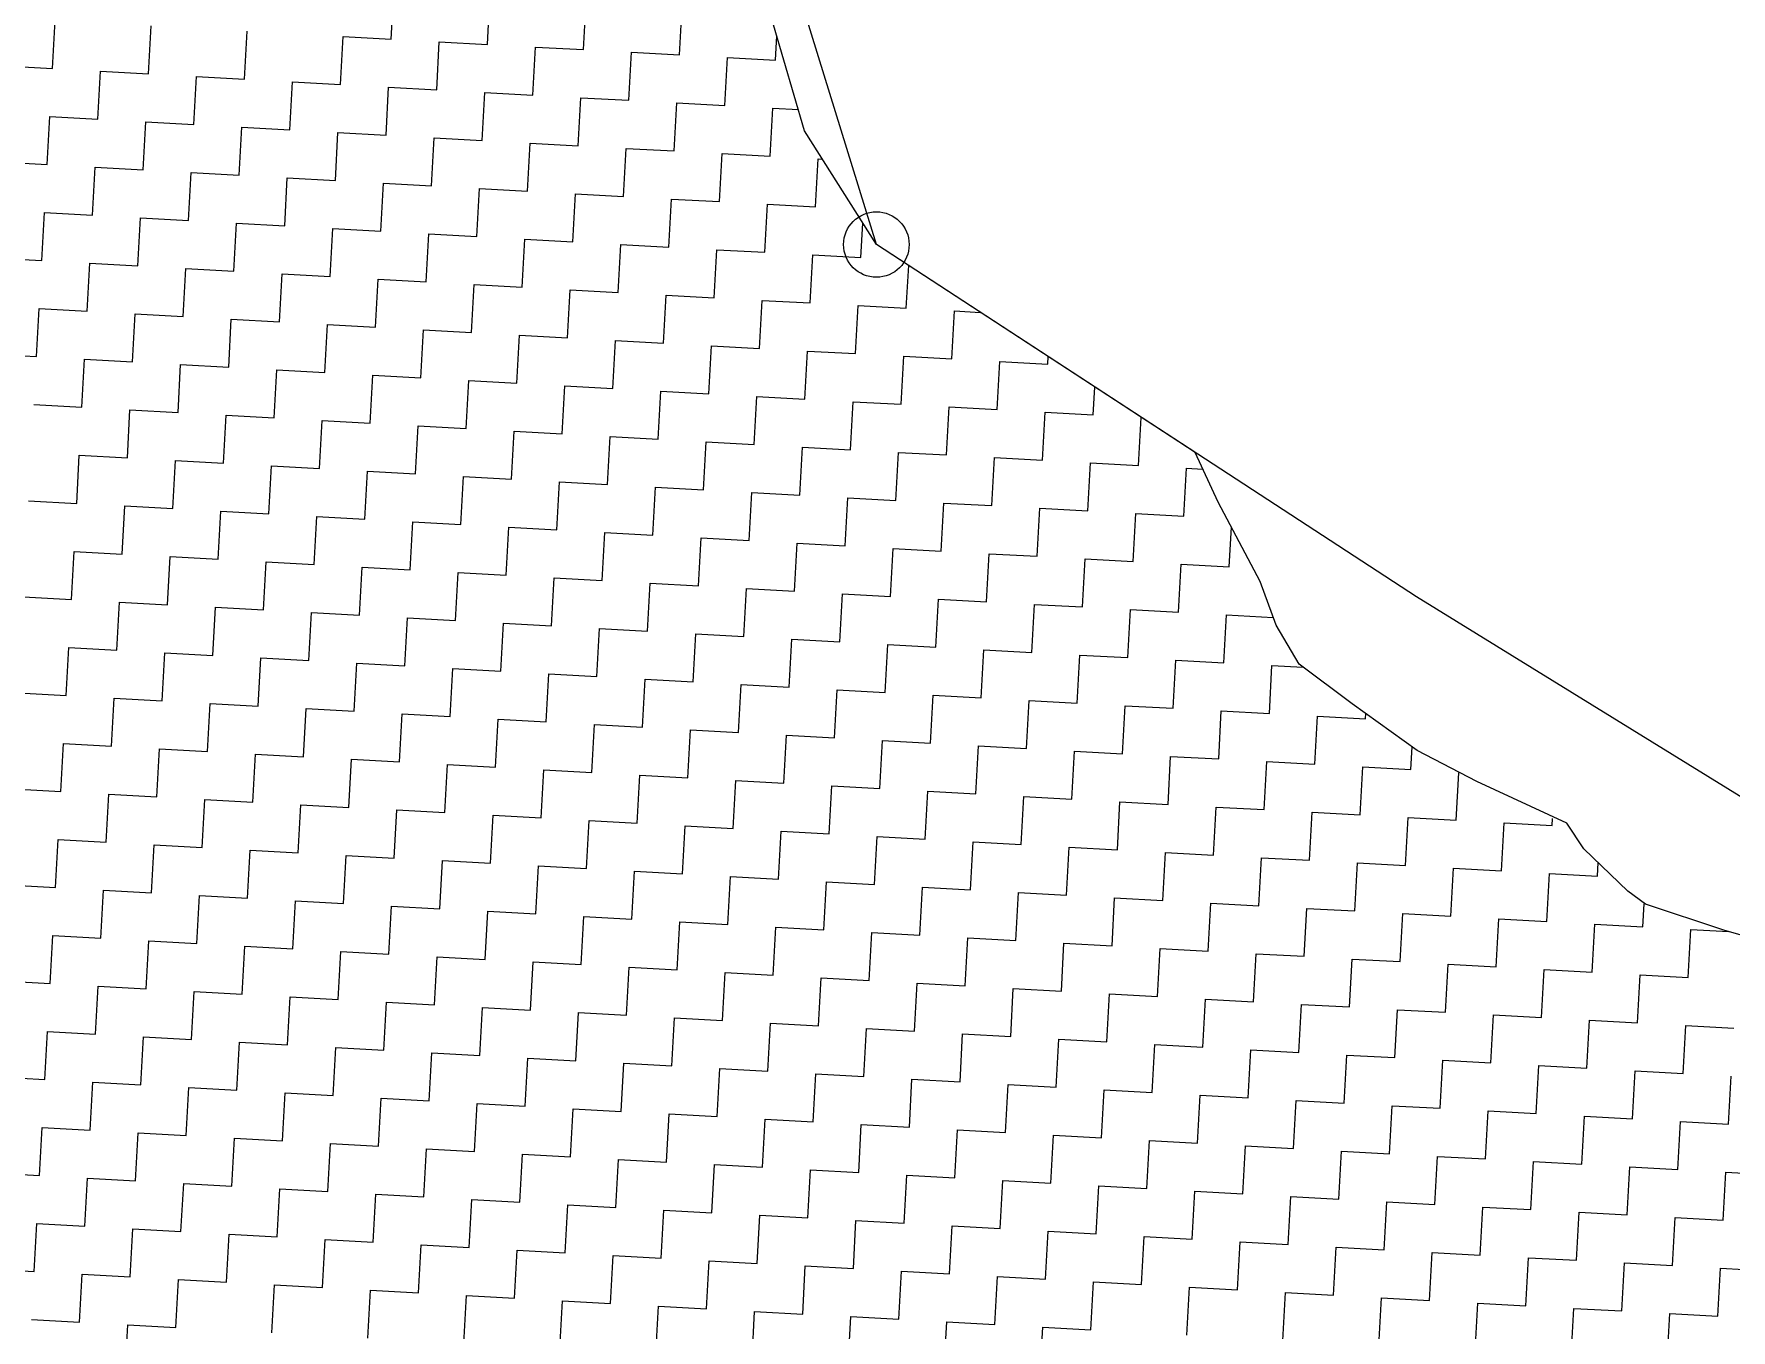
# Model space of a CAD drawing. Header units: metres. Extents: x 277693 to 281059, y 2038920 to 2043234.
# Drawn here: x 280193.9 to 280639, y 2040966.1 to 2041306.1 of the extents above; entities that cross this region are included whole.
import ezdxf

# ---------------------------------------------------------------- set-up
doc = ezdxf.new("R2010")
doc.units = ezdxf.units.M
doc.header["$MEASUREMENT"] = 0
doc.layers.add('POLY_HATCH', color=12, linetype='Continuous')
doc.layers.add('V_BOUND_LINE', color=7, linetype='Continuous')

msp = doc.modelspace()

# ---------------------------------------------------------------- linework, layer by layer
msp.add_circle((280414.87, 2041250.86), 8.59)
at = {"layer": 'POLY_HATCH', "linetype": 'Continuous'}
for p, q in [((280287.65, 2041304.76), (280288.34, 2041317.35)), ((280312.84, 2041303.37), (280313.53, 2041315.96)), ((280338.03, 2041301.98), (280338.72, 2041314.57)), ((280363.22, 2041300.59), (280363.91, 2041313.19)), ((280198.78, 2041297.03), (280199.48, 2041309.62)), ((280223.98, 2041295.64), (280224.67, 2041308.23)), ((280249.17, 2041294.25), (280249.86, 2041306.84)), ((280274.36, 2041292.86), (280275.05, 2041305.45)), ((280275.05, 2041305.45), (280287.65, 2041304.76)), ((280299.55, 2041291.47), (280300.24, 2041304.06)), ((280300.24, 2041304.06), (280312.84, 2041303.37)), ((280388.41, 2041299.2), (280388.76, 2041305.57)), ((280324.74, 2041290.08), (280325.43, 2041302.67)), ((280325.43, 2041302.67), (280338.03, 2041301.98)), ((280349.93, 2041288.69), (280350.62, 2041301.28)), ((280350.62, 2041301.28), (280363.22, 2041300.59)), ((280375.12, 2041287.3), (280375.81, 2041299.9)), ((280375.81, 2041299.9), (280388.41, 2041299.2)), ((280186.19, 2041297.72), (280198.78, 2041297.03)), ((280210.69, 2041283.74), (280211.38, 2041296.33)), ((280211.38, 2041296.33), (280223.98, 2041295.64)), ((280235.88, 2041282.35), (280236.57, 2041294.94)), ((280236.57, 2041294.94), (280249.17, 2041294.25)), ((280261.07, 2041280.96), (280261.76, 2041293.55)), ((280261.76, 2041293.55), (280274.36, 2041292.86)), ((280286.26, 2041279.57), (280286.95, 2041292.16)), ((280286.95, 2041292.16), (280299.55, 2041291.47)), ((280311.45, 2041278.18), (280312.14, 2041290.77)), ((280312.14, 2041290.77), (280324.74, 2041290.08)), ((280336.64, 2041276.79), (280337.33, 2041289.38)), ((280337.33, 2041289.38), (280349.93, 2041288.69)), ((280361.83, 2041275.4), (280362.52, 2041287.99)), ((280362.52, 2041287.99), (280375.12, 2041287.3)), ((280387.02, 2041274.01), (280387.72, 2041286.61)), ((280387.72, 2041286.61), (280394.41, 2041286.24)), ((280197.39, 2041271.83), (280198.09, 2041284.43)), ((280198.09, 2041284.43), (280210.69, 2041283.74)), ((280222.59, 2041270.45), (280223.28, 2041283.04)), ((280223.28, 2041283.04), (280235.88, 2041282.35)), ((280247.78, 2041269.06), (280248.47, 2041281.65)), ((280248.47, 2041281.65), (280261.07, 2041280.96)), ((280272.97, 2041267.67), (280273.66, 2041280.26)), ((280273.66, 2041280.26), (280286.26, 2041279.57)), ((280298.16, 2041266.28), (280298.85, 2041278.87)), ((280298.85, 2041278.87), (280311.45, 2041278.18)), ((280323.35, 2041264.89), (280324.04, 2041277.48)), ((280324.04, 2041277.48), (280336.64, 2041276.79)), ((280184.8, 2041272.53), (280197.39, 2041271.83)), ((280348.54, 2041263.5), (280349.23, 2041276.09)), ((280349.23, 2041276.09), (280361.83, 2041275.4)), ((280373.73, 2041262.11), (280374.43, 2041274.7)), ((280374.43, 2041274.7), (280387.02, 2041274.01)), ((280398.92, 2041260.72), (280399.62, 2041273.32)), ((280399.62, 2041273.32), (280400.73, 2041273.25)), ((280209.3, 2041258.54), (280209.99, 2041271.14)), ((280209.99, 2041271.14), (280222.59, 2041270.45)), ((280234.49, 2041257.16), (280235.18, 2041269.75)), ((280235.18, 2041269.75), (280247.78, 2041269.06)), ((280259.68, 2041255.77), (280260.37, 2041268.36)), ((280260.37, 2041268.36), (280272.97, 2041267.67)), ((280284.87, 2041254.38), (280285.56, 2041266.97)), ((280285.56, 2041266.97), (280298.16, 2041266.28)), ((280310.06, 2041252.99), (280310.75, 2041265.58)), ((280310.75, 2041265.58), (280323.35, 2041264.89)), ((280335.25, 2041251.6), (280335.94, 2041264.19)), ((280335.94, 2041264.19), (280348.54, 2041263.5)), ((280196.01, 2041246.64), (280196.7, 2041259.24)), ((280196.7, 2041259.24), (280209.3, 2041258.54)), ((280360.44, 2041250.21), (280361.14, 2041262.8)), ((280361.14, 2041262.8), (280373.73, 2041262.11)), ((280385.63, 2041248.82), (280386.33, 2041261.41)), ((280386.33, 2041261.41), (280398.92, 2041260.72)), ((280221.2, 2041245.25), (280221.89, 2041257.85)), ((280221.89, 2041257.85), (280234.49, 2041257.16)), ((280246.39, 2041243.87), (280247.08, 2041256.46)), ((280247.08, 2041256.46), (280259.68, 2041255.77)), ((280271.58, 2041242.48), (280272.27, 2041255.07)), ((280272.27, 2041255.07), (280284.87, 2041254.38)), ((280410.82, 2041247.43), (280411.32, 2041256.48)), ((280296.77, 2041241.09), (280297.46, 2041253.68)), ((280297.46, 2041253.68), (280310.06, 2041252.99)), ((280321.96, 2041239.7), (280322.65, 2041252.29)), ((280322.65, 2041252.29), (280335.25, 2041251.6)), ((280347.15, 2041238.31), (280347.84, 2041250.9)), ((280347.84, 2041250.9), (280360.44, 2041250.21)), ((280183.41, 2041247.34), (280196.01, 2041246.64)), ((280207.91, 2041233.35), (280208.6, 2041245.95)), ((280208.6, 2041245.95), (280221.2, 2041245.25)), ((280372.34, 2041236.92), (280373.04, 2041249.51)), ((280373.04, 2041249.51), (280385.63, 2041248.82)), ((280397.53, 2041235.53), (280398.23, 2041248.12)), ((280398.23, 2041248.12), (280410.82, 2041247.43)), ((280233.1, 2041231.96), (280233.79, 2041244.56)), ((280233.79, 2041244.56), (280246.39, 2041243.87)), ((280258.29, 2041230.58), (280258.98, 2041243.17)), ((280258.98, 2041243.17), (280271.58, 2041242.48)), ((280283.48, 2041229.19), (280284.17, 2041241.78)), ((280284.17, 2041241.78), (280296.77, 2041241.09)), ((280422.72, 2041234.14), (280423.34, 2041245.33)), ((280308.67, 2041227.8), (280309.36, 2041240.39)), ((280309.36, 2041240.39), (280321.96, 2041239.7)), ((280333.86, 2041226.41), (280334.55, 2041239)), ((280334.55, 2041239), (280347.15, 2041238.31)), ((280359.05, 2041225.02), (280359.75, 2041237.61)), ((280359.75, 2041237.61), (280372.34, 2041236.92)), ((280194.62, 2041221.45), (280195.31, 2041234.05)), ((280195.31, 2041234.05), (280207.91, 2041233.35)), ((280219.81, 2041220.06), (280220.5, 2041232.66)), ((280220.5, 2041232.66), (280233.1, 2041231.96)), ((280384.24, 2041223.63), (280384.94, 2041236.22)), ((280384.94, 2041236.22), (280397.53, 2041235.53)), ((280409.43, 2041222.24), (280410.13, 2041234.83)), ((280410.13, 2041234.83), (280422.72, 2041234.14)), ((280434.62, 2041220.85), (280435.32, 2041233.44)), ((280435.32, 2041233.44), (280442.13, 2041233.07)), ((280245, 2041218.67), (280245.69, 2041231.27)), ((280245.69, 2041231.27), (280258.29, 2041230.58)), ((280270.19, 2041217.29), (280270.88, 2041229.88)), ((280270.88, 2041229.88), (280283.48, 2041229.19)), ((280295.38, 2041215.9), (280296.07, 2041228.49)), ((280296.07, 2041228.49), (280308.67, 2041227.8)), ((280320.57, 2041214.51), (280321.26, 2041227.1)), ((280321.26, 2041227.1), (280333.86, 2041226.41)), ((280345.76, 2041213.12), (280346.46, 2041225.71)), ((280346.46, 2041225.71), (280359.05, 2041225.02)), ((280370.95, 2041211.73), (280371.65, 2041224.32)), ((280371.65, 2041224.32), (280384.24, 2041223.63)), ((280182.02, 2041222.15), (280194.62, 2041221.45)), ((280206.52, 2041208.16), (280207.21, 2041220.76)), ((280207.21, 2041220.76), (280219.81, 2041220.06)), ((280231.71, 2041206.77), (280232.4, 2041219.37)), ((280232.4, 2041219.37), (280245, 2041218.67)), ((280396.14, 2041210.34), (280396.84, 2041222.93)), ((280396.84, 2041222.93), (280409.43, 2041222.24)), ((280421.33, 2041208.95), (280422.03, 2041221.54)), ((280422.03, 2041221.54), (280434.62, 2041220.85)), ((280446.52, 2041207.56), (280447.22, 2041220.15)), ((280447.22, 2041220.15), (280459.81, 2041219.46)), ((280459.81, 2041219.46), (280459.92, 2041221.45)), ((280256.9, 2041205.38), (280257.59, 2041217.98)), ((280257.59, 2041217.98), (280270.19, 2041217.29)), ((280282.09, 2041203.99), (280282.78, 2041216.59)), ((280282.78, 2041216.59), (280295.38, 2041215.9)), ((280307.28, 2041202.61), (280307.97, 2041215.2)), ((280307.97, 2041215.2), (280320.57, 2041214.51)), ((280332.47, 2041201.22), (280333.17, 2041213.81)), ((280333.17, 2041213.81), (280345.76, 2041213.12)), ((280357.66, 2041199.83), (280358.36, 2041212.42)), ((280358.36, 2041212.42), (280370.95, 2041211.73)), ((280382.85, 2041198.44), (280383.55, 2041211.03)), ((280383.55, 2041211.03), (280396.14, 2041210.34)), ((280471.71, 2041206.17), (280472.12, 2041213.49)), ((280193.92, 2041208.86), (280206.52, 2041208.16)), ((280218.42, 2041194.87), (280219.11, 2041207.47)), ((280219.11, 2041207.47), (280231.71, 2041206.77)), ((280243.61, 2041193.48), (280244.3, 2041206.08)), ((280244.3, 2041206.08), (280256.9, 2041205.38)), ((280408.04, 2041197.05), (280408.74, 2041209.64)), ((280408.74, 2041209.64), (280421.33, 2041208.95)), ((280433.23, 2041195.66), (280433.93, 2041208.25)), ((280433.93, 2041208.25), (280446.52, 2041207.56)), ((280458.42, 2041194.27), (280459.12, 2041206.86)), ((280459.12, 2041206.86), (280471.71, 2041206.17)), ((280268.8, 2041192.09), (280269.49, 2041204.69)), ((280269.49, 2041204.69), (280282.09, 2041203.99)), ((280293.99, 2041190.7), (280294.68, 2041203.3)), ((280294.68, 2041203.3), (280307.28, 2041202.61)), ((280319.18, 2041189.32), (280319.88, 2041201.91)), ((280319.88, 2041201.91), (280332.47, 2041201.22)), ((280483.62, 2041192.88), (280484.31, 2041205.48)), ((280484.31, 2041205.48), (280484.41, 2041205.47)), ((280344.37, 2041187.93), (280345.07, 2041200.52)), ((280345.07, 2041200.52), (280357.66, 2041199.83)), ((280369.56, 2041186.54), (280370.26, 2041199.13)), ((280370.26, 2041199.13), (280382.85, 2041198.44)), ((280394.75, 2041185.15), (280395.45, 2041197.74)), ((280395.45, 2041197.74), (280408.04, 2041197.05)), ((280205.13, 2041182.97), (280205.82, 2041195.57)), ((280205.82, 2041195.57), (280218.42, 2041194.87)), ((280230.32, 2041181.58), (280231.01, 2041194.18)), ((280231.01, 2041194.18), (280243.61, 2041193.48)), ((280255.51, 2041180.19), (280256.2, 2041192.79)), ((280256.2, 2041192.79), (280268.8, 2041192.09)), ((280419.94, 2041183.76), (280420.64, 2041196.35)), ((280420.64, 2041196.35), (280433.23, 2041195.66)), ((280445.13, 2041182.37), (280445.83, 2041194.96)), ((280445.83, 2041194.96), (280458.42, 2041194.27)), ((280470.33, 2041180.98), (280471.02, 2041193.57)), ((280471.02, 2041193.57), (280483.62, 2041192.88)), ((280280.7, 2041178.8), (280281.39, 2041191.4)), ((280281.39, 2041191.4), (280293.99, 2041190.7)), ((280305.89, 2041177.41), (280306.59, 2041190.01)), ((280306.59, 2041190.01), (280319.18, 2041189.32)), ((280331.08, 2041176.03), (280331.78, 2041188.62)), ((280331.78, 2041188.62), (280344.37, 2041187.93)), ((280495.52, 2041179.59), (280496.21, 2041192.19)), ((280496.21, 2041192.19), (280500.47, 2041191.95)), ((280192.53, 2041183.67), (280205.13, 2041182.97)), ((280356.27, 2041174.64), (280356.97, 2041187.23)), ((280356.97, 2041187.23), (280369.56, 2041186.54)), ((280381.46, 2041173.25), (280382.16, 2041185.84)), ((280382.16, 2041185.84), (280394.75, 2041185.15)), ((280406.65, 2041171.86), (280407.35, 2041184.45)), ((280407.35, 2041184.45), (280419.94, 2041183.76)), ((280217.03, 2041169.68), (280217.72, 2041182.28)), ((280217.72, 2041182.28), (280230.32, 2041181.58)), ((280242.22, 2041168.29), (280242.91, 2041180.89)), ((280242.91, 2041180.89), (280255.51, 2041180.19)), ((280267.41, 2041166.9), (280268.1, 2041179.5)), ((280268.1, 2041179.5), (280280.7, 2041178.8)), ((280431.84, 2041170.47), (280432.54, 2041183.06)), ((280432.54, 2041183.06), (280445.13, 2041182.37)), ((280457.04, 2041169.08), (280457.73, 2041181.67)), ((280457.73, 2041181.67), (280470.33, 2041180.98)), ((280482.23, 2041167.69), (280482.92, 2041180.28)), ((280482.92, 2041180.28), (280495.52, 2041179.59)), ((280292.6, 2041165.51), (280293.3, 2041178.11)), ((280293.3, 2041178.11), (280305.89, 2041177.41)), ((280317.79, 2041164.12), (280318.49, 2041176.72)), ((280318.49, 2041176.72), (280331.08, 2041176.03)), ((280342.98, 2041162.74), (280343.68, 2041175.33)), ((280343.68, 2041175.33), (280356.27, 2041174.64)), ((280507.42, 2041166.3), (280507.99, 2041176.71)), ((280203.74, 2041157.78), (280204.43, 2041170.38)), ((280204.43, 2041170.38), (280217.03, 2041169.68)), ((280368.17, 2041161.35), (280368.87, 2041173.94)), ((280368.87, 2041173.94), (280381.46, 2041173.25)), ((280393.36, 2041159.96), (280394.06, 2041172.55)), ((280394.06, 2041172.55), (280406.65, 2041171.86)), ((280418.55, 2041158.57), (280419.25, 2041171.16)), ((280419.25, 2041171.16), (280431.84, 2041170.47)), ((280228.93, 2041156.39), (280229.62, 2041168.99)), ((280229.62, 2041168.99), (280242.22, 2041168.29)), ((280254.12, 2041155), (280254.81, 2041167.6)), ((280254.81, 2041167.6), (280267.41, 2041166.9)), ((280279.31, 2041153.61), (280280.01, 2041166.21)), ((280280.01, 2041166.21), (280292.6, 2041165.51)), ((280443.75, 2041157.18), (280444.44, 2041169.77)), ((280444.44, 2041169.77), (280457.04, 2041169.08)), ((280468.94, 2041155.79), (280469.63, 2041168.38)), ((280469.63, 2041168.38), (280482.23, 2041167.69)), ((280494.13, 2041154.4), (280494.82, 2041166.99)), ((280494.82, 2041166.99), (280507.42, 2041166.3)), ((280304.5, 2041152.22), (280305.2, 2041164.82)), ((280305.2, 2041164.82), (280317.79, 2041164.12)), ((280329.69, 2041150.83), (280330.39, 2041163.43)), ((280330.39, 2041163.43), (280342.98, 2041162.74)), ((280354.88, 2041149.45), (280355.58, 2041162.04)), ((280355.58, 2041162.04), (280368.17, 2041161.35)), ((280191.14, 2041158.48), (280203.74, 2041157.78)), ((280215.64, 2041144.49), (280216.33, 2041157.09)), ((280216.33, 2041157.09), (280228.93, 2041156.39)), ((280380.07, 2041148.06), (280380.77, 2041160.65)), ((280380.77, 2041160.65), (280393.36, 2041159.96)), ((280405.26, 2041146.67), (280405.96, 2041159.26)), ((280405.96, 2041159.26), (280418.55, 2041158.57)), ((280430.46, 2041145.28), (280431.15, 2041157.87)), ((280431.15, 2041157.87), (280443.75, 2041157.18)), ((280240.83, 2041143.1), (280241.52, 2041155.7)), ((280241.52, 2041155.7), (280254.12, 2041155)), ((280266.02, 2041141.71), (280266.72, 2041154.31)), ((280266.72, 2041154.31), (280279.31, 2041153.61)), ((280291.21, 2041140.32), (280291.91, 2041152.92)), ((280291.91, 2041152.92), (280304.5, 2041152.22)), ((280455.65, 2041143.89), (280456.34, 2041156.48)), ((280456.34, 2041156.48), (280468.94, 2041155.79)), ((280480.84, 2041142.5), (280481.53, 2041155.09)), ((280481.53, 2041155.09), (280494.13, 2041154.4)), ((280506.03, 2041141.11), (280506.72, 2041153.7)), ((280506.72, 2041153.7), (280518.95, 2041153.03)), ((280316.4, 2041138.93), (280317.1, 2041151.53)), ((280317.1, 2041151.53), (280329.69, 2041150.83)), ((280341.59, 2041137.54), (280342.29, 2041150.14)), ((280342.29, 2041150.14), (280354.88, 2041149.45)), ((280366.78, 2041136.16), (280367.48, 2041148.75)), ((280367.48, 2041148.75), (280380.07, 2041148.06)), ((280202.35, 2041132.59), (280203.04, 2041145.19)), ((280203.04, 2041145.19), (280215.64, 2041144.49)), ((280227.54, 2041131.2), (280228.23, 2041143.8)), ((280228.23, 2041143.8), (280240.83, 2041143.1)), ((280391.97, 2041134.77), (280392.67, 2041147.36)), ((280392.67, 2041147.36), (280405.26, 2041146.67)), ((280417.17, 2041133.38), (280417.86, 2041145.97)), ((280417.86, 2041145.97), (280430.46, 2041145.28)), ((280442.36, 2041131.99), (280443.05, 2041144.58)), ((280443.05, 2041144.58), (280455.65, 2041143.89)), ((280252.73, 2041129.81), (280253.43, 2041142.41)), ((280253.43, 2041142.41), (280266.02, 2041141.71)), ((280277.92, 2041128.42), (280278.62, 2041141.02)), ((280278.62, 2041141.02), (280291.21, 2041140.32)), ((280303.11, 2041127.03), (280303.81, 2041139.63)), ((280303.81, 2041139.63), (280316.4, 2041138.93)), ((280467.55, 2041130.6), (280468.24, 2041143.19)), ((280468.24, 2041143.19), (280480.84, 2041142.5)), ((280492.74, 2041129.21), (280493.43, 2041141.8)), ((280493.43, 2041141.8), (280506.03, 2041141.11)), ((280517.93, 2041127.82), (280518.62, 2041140.41)), ((280518.62, 2041140.41), (280526.84, 2041139.96)), ((280328.3, 2041125.64), (280329, 2041138.24)), ((280329, 2041138.24), (280341.59, 2041137.54)), ((280353.49, 2041124.25), (280354.19, 2041136.85)), ((280354.19, 2041136.85), (280366.78, 2041136.16)), ((280378.68, 2041122.87), (280379.38, 2041135.46)), ((280379.38, 2041135.46), (280391.97, 2041134.77)), ((280189.75, 2041133.29), (280202.35, 2041132.59)), ((280214.25, 2041119.3), (280214.94, 2041131.9)), ((280214.94, 2041131.9), (280227.54, 2041131.2)), ((280239.44, 2041117.91), (280240.14, 2041130.51)), ((280240.14, 2041130.51), (280252.73, 2041129.81)), ((280403.88, 2041121.48), (280404.57, 2041134.07)), ((280404.57, 2041134.07), (280417.17, 2041133.38)), ((280429.07, 2041120.09), (280429.76, 2041132.68)), ((280429.76, 2041132.68), (280442.36, 2041131.99)), ((280454.26, 2041118.7), (280454.95, 2041131.29)), ((280454.95, 2041131.29), (280467.55, 2041130.6)), ((280264.63, 2041116.52), (280265.33, 2041129.12)), ((280265.33, 2041129.12), (280277.92, 2041128.42)), ((280289.82, 2041115.13), (280290.52, 2041127.73)), ((280290.52, 2041127.73), (280303.11, 2041127.03)), ((280315.01, 2041113.74), (280315.71, 2041126.34)), ((280315.71, 2041126.34), (280328.3, 2041125.64)), ((280479.45, 2041117.31), (280480.14, 2041129.9)), ((280480.14, 2041129.9), (280492.74, 2041129.21)), ((280504.64, 2041115.92), (280505.33, 2041128.51)), ((280505.33, 2041128.51), (280517.93, 2041127.82)), ((280529.83, 2041114.53), (280530.52, 2041127.12)), ((280530.52, 2041127.12), (280543.12, 2041126.43)), ((280543.12, 2041126.43), (280543.2, 2041127.83)), ((280340.2, 2041112.35), (280340.9, 2041124.95)), ((280340.9, 2041124.95), (280353.49, 2041124.25)), ((280365.39, 2041110.96), (280366.09, 2041123.56)), ((280366.09, 2041123.56), (280378.68, 2041122.87)), ((280390.59, 2041109.58), (280391.28, 2041122.17)), ((280391.28, 2041122.17), (280403.88, 2041121.48)), ((280200.96, 2041107.4), (280201.65, 2041120)), ((280201.65, 2041120), (280214.25, 2041119.3)), ((280226.15, 2041106.01), (280226.84, 2041118.61)), ((280226.84, 2041118.61), (280239.44, 2041117.91)), ((280251.34, 2041104.62), (280252.04, 2041117.22)), ((280252.04, 2041117.22), (280264.63, 2041116.52)), ((280415.78, 2041108.19), (280416.47, 2041120.78)), ((280416.47, 2041120.78), (280429.07, 2041120.09)), ((280440.97, 2041106.8), (280441.66, 2041119.39)), ((280441.66, 2041119.39), (280454.26, 2041118.7)), ((280466.16, 2041105.41), (280466.85, 2041118)), ((280466.85, 2041118), (280479.45, 2041117.31)), ((280555.02, 2041113.14), (280555.35, 2041119.12)), ((280276.53, 2041103.23), (280277.23, 2041115.83)), ((280277.23, 2041115.83), (280289.82, 2041115.13)), ((280301.72, 2041101.84), (280302.42, 2041114.44)), ((280302.42, 2041114.44), (280315.01, 2041113.74)), ((280326.91, 2041100.45), (280327.61, 2041113.05)), ((280327.61, 2041113.05), (280340.2, 2041112.35)), ((280491.35, 2041104.02), (280492.04, 2041116.61)), ((280492.04, 2041116.61), (280504.64, 2041115.92)), ((280516.54, 2041102.63), (280517.23, 2041115.22)), ((280517.23, 2041115.22), (280529.83, 2041114.53)), ((280541.73, 2041101.24), (280542.42, 2041113.83)), ((280542.42, 2041113.83), (280555.02, 2041113.14)), ((280566.92, 2041099.85), (280567.61, 2041112.26)), ((280188.36, 2041108.09), (280200.96, 2041107.4)), ((280352.1, 2041099.06), (280352.8, 2041111.66)), ((280352.8, 2041111.66), (280365.39, 2041110.96)), ((280377.29, 2041097.67), (280377.99, 2041110.27)), ((280377.99, 2041110.27), (280390.59, 2041109.58)), ((280402.49, 2041096.29), (280403.18, 2041108.88)), ((280403.18, 2041108.88), (280415.78, 2041108.19)), ((280212.86, 2041094.11), (280213.55, 2041106.71)), ((280213.55, 2041106.71), (280226.15, 2041106.01)), ((280238.05, 2041092.72), (280238.75, 2041105.32)), ((280238.75, 2041105.32), (280251.34, 2041104.62)), ((280263.24, 2041091.33), (280263.94, 2041103.93)), ((280263.94, 2041103.93), (280276.53, 2041103.23)), ((280427.68, 2041094.9), (280428.37, 2041107.49)), ((280428.37, 2041107.49), (280440.97, 2041106.8)), ((280452.87, 2041093.51), (280453.56, 2041106.1)), ((280453.56, 2041106.1), (280466.16, 2041105.41)), ((280478.06, 2041092.12), (280478.75, 2041104.71)), ((280478.75, 2041104.71), (280491.35, 2041104.02)), ((280503.25, 2041090.73), (280503.94, 2041103.32)), ((280503.94, 2041103.32), (280516.54, 2041102.63)), ((280288.43, 2041089.94), (280289.13, 2041102.54)), ((280289.13, 2041102.54), (280301.72, 2041101.84)), ((280313.62, 2041088.55), (280314.32, 2041101.15)), ((280314.32, 2041101.15), (280326.91, 2041100.45)), ((280338.81, 2041087.16), (280339.51, 2041099.76)), ((280339.51, 2041099.76), (280352.1, 2041099.06)), ((280528.44, 2041089.34), (280529.13, 2041101.93)), ((280529.13, 2041101.93), (280541.73, 2041101.24)), ((280553.63, 2041087.95), (280554.33, 2041100.54)), ((280554.33, 2041100.54), (280566.92, 2041099.85)), ((280578.82, 2041086.56), (280579.52, 2041099.15)), ((280579.52, 2041099.15), (280592.11, 2041098.46)), ((280592.11, 2041098.46), (280592.21, 2041100.33)), ((280199.57, 2041082.21), (280200.26, 2041094.8)), ((280200.26, 2041094.8), (280212.86, 2041094.11)), ((280364, 2041085.77), (280364.7, 2041098.37)), ((280364.7, 2041098.37), (280377.29, 2041097.67)), ((280389.2, 2041084.38), (280389.89, 2041096.98)), ((280389.89, 2041096.98), (280402.49, 2041096.29)), ((280414.39, 2041082.99), (280415.08, 2041095.59)), ((280415.08, 2041095.59), (280427.68, 2041094.9)), ((280224.76, 2041080.82), (280225.46, 2041093.42)), ((280225.46, 2041093.42), (280238.05, 2041092.72)), ((280249.95, 2041079.43), (280250.65, 2041092.03)), ((280250.65, 2041092.03), (280263.24, 2041091.33)), ((280275.14, 2041078.04), (280275.84, 2041090.64)), ((280275.84, 2041090.64), (280288.43, 2041089.94)), ((280439.58, 2041081.61), (280440.27, 2041094.2)), ((280440.27, 2041094.2), (280452.87, 2041093.51)), ((280464.77, 2041080.22), (280465.46, 2041092.81)), ((280465.46, 2041092.81), (280478.06, 2041092.12)), ((280489.96, 2041078.83), (280490.65, 2041091.42)), ((280490.65, 2041091.42), (280503.25, 2041090.73)), ((280515.15, 2041077.44), (280515.84, 2041090.03)), ((280515.84, 2041090.03), (280528.44, 2041089.34)), ((280300.33, 2041076.65), (280301.03, 2041089.25)), ((280301.03, 2041089.25), (280313.62, 2041088.55)), ((280325.52, 2041075.26), (280326.22, 2041087.86)), ((280326.22, 2041087.86), (280338.81, 2041087.16)), ((280350.71, 2041073.87), (280351.41, 2041086.47)), ((280351.41, 2041086.47), (280364, 2041085.77)), ((280540.34, 2041076.05), (280541.04, 2041088.64)), ((280541.04, 2041088.64), (280553.63, 2041087.95)), ((280565.53, 2041074.66), (280566.23, 2041087.25)), ((280566.23, 2041087.25), (280578.82, 2041086.56)), ((280590.72, 2041073.27), (280591.42, 2041085.86)), ((280591.42, 2041085.86), (280604.01, 2041085.17)), ((280604.01, 2041085.17), (280604.21, 2041088.72)), ((280186.97, 2041082.9), (280199.57, 2041082.21)), ((280211.47, 2041068.92), (280212.17, 2041081.51)), ((280212.17, 2041081.51), (280224.76, 2041080.82)), ((280375.91, 2041072.48), (280376.6, 2041085.08)), ((280376.6, 2041085.08), (280389.2, 2041084.38)), ((280401.1, 2041071.09), (280401.79, 2041083.69)), ((280401.79, 2041083.69), (280414.39, 2041082.99)), ((280426.29, 2041069.7), (280426.98, 2041082.3)), ((280426.98, 2041082.3), (280439.58, 2041081.61)), ((280236.66, 2041067.53), (280237.36, 2041080.13)), ((280237.36, 2041080.13), (280249.95, 2041079.43)), ((280261.85, 2041066.14), (280262.55, 2041078.74)), ((280262.55, 2041078.74), (280275.14, 2041078.04)), ((280287.04, 2041064.75), (280287.74, 2041077.35)), ((280287.74, 2041077.35), (280300.33, 2041076.65)), ((280451.48, 2041068.32), (280452.17, 2041080.91)), ((280452.17, 2041080.91), (280464.77, 2041080.22)), ((280476.67, 2041066.93), (280477.36, 2041079.52)), ((280477.36, 2041079.52), (280489.96, 2041078.83)), ((280501.86, 2041065.54), (280502.55, 2041078.13)), ((280502.55, 2041078.13), (280515.15, 2041077.44)), ((280527.05, 2041064.15), (280527.75, 2041076.74)), ((280527.75, 2041076.74), (280540.34, 2041076.05)), ((280615.91, 2041071.88), (280616.24, 2041077.89)), ((280312.23, 2041063.36), (280312.93, 2041075.96)), ((280312.93, 2041075.96), (280325.52, 2041075.26)), ((280337.42, 2041061.97), (280338.12, 2041074.57)), ((280338.12, 2041074.57), (280350.71, 2041073.87)), ((280362.62, 2041060.58), (280363.31, 2041073.18)), ((280363.31, 2041073.18), (280375.91, 2041072.48)), ((280552.24, 2041062.76), (280552.94, 2041075.35)), ((280552.94, 2041075.35), (280565.53, 2041074.66)), ((280577.43, 2041061.37), (280578.13, 2041073.96)), ((280578.13, 2041073.96), (280590.72, 2041073.27)), ((280602.62, 2041059.98), (280603.32, 2041072.57)), ((280603.32, 2041072.57), (280615.91, 2041071.88)), ((280198.18, 2041057.02), (280198.88, 2041069.61)), ((280198.88, 2041069.61), (280211.47, 2041068.92)), ((280223.37, 2041055.63), (280224.07, 2041068.22)), ((280224.07, 2041068.22), (280236.66, 2041067.53)), ((280387.81, 2041059.19), (280388.5, 2041071.79)), ((280388.5, 2041071.79), (280401.1, 2041071.09)), ((280413, 2041057.8), (280413.69, 2041070.4)), ((280413.69, 2041070.4), (280426.29, 2041069.7)), ((280438.19, 2041056.41), (280438.88, 2041069.01)), ((280438.88, 2041069.01), (280451.48, 2041068.32)), ((280627.81, 2041058.59), (280628.51, 2041071.19)), ((280628.51, 2041071.19), (280638.44, 2041070.64)), ((280248.56, 2041054.24), (280249.26, 2041066.84)), ((280249.26, 2041066.84), (280261.85, 2041066.14)), ((280273.75, 2041052.85), (280274.45, 2041065.45)), ((280274.45, 2041065.45), (280287.04, 2041064.75)), ((280298.94, 2041051.46), (280299.64, 2041064.06)), ((280299.64, 2041064.06), (280312.23, 2041063.36)), ((280463.38, 2041055.03), (280464.07, 2041067.62)), ((280464.07, 2041067.62), (280476.67, 2041066.93)), ((280488.57, 2041053.64), (280489.26, 2041066.23)), ((280489.26, 2041066.23), (280501.86, 2041065.54)), ((280513.76, 2041052.25), (280514.45, 2041064.84)), ((280514.45, 2041064.84), (280527.05, 2041064.15)), ((280538.95, 2041050.86), (280539.65, 2041063.45)), ((280539.65, 2041063.45), (280552.24, 2041062.76)), ((280324.13, 2041050.07), (280324.83, 2041062.67)), ((280324.83, 2041062.67), (280337.42, 2041061.97)), ((280349.33, 2041048.68), (280350.02, 2041061.28)), ((280350.02, 2041061.28), (280362.62, 2041060.58)), ((280374.52, 2041047.29), (280375.21, 2041059.89)), ((280375.21, 2041059.89), (280387.81, 2041059.19)), ((280564.14, 2041049.47), (280564.84, 2041062.06)), ((280564.84, 2041062.06), (280577.43, 2041061.37)), ((280589.33, 2041048.08), (280590.03, 2041060.67)), ((280590.03, 2041060.67), (280602.62, 2041059.98)), ((280614.52, 2041046.69), (280615.22, 2041059.28)), ((280615.22, 2041059.28), (280627.81, 2041058.59)), ((280185.59, 2041057.71), (280198.18, 2041057.02)), ((280210.08, 2041043.73), (280210.78, 2041056.32)), ((280210.78, 2041056.32), (280223.37, 2041055.63)), ((280235.27, 2041042.34), (280235.97, 2041054.93)), ((280235.97, 2041054.93), (280248.56, 2041054.24)), ((280399.71, 2041045.9), (280400.4, 2041058.5)), ((280400.4, 2041058.5), (280413, 2041057.8)), ((280424.9, 2041044.51), (280425.59, 2041057.11)), ((280425.59, 2041057.11), (280438.19, 2041056.41)), ((280450.09, 2041043.12), (280450.78, 2041055.72)), ((280450.78, 2041055.72), (280463.38, 2041055.03)), ((280475.28, 2041041.74), (280475.97, 2041054.33)), ((280475.97, 2041054.33), (280488.57, 2041053.64)), ((280260.46, 2041040.95), (280261.16, 2041053.54)), ((280261.16, 2041053.54), (280273.75, 2041052.85)), ((280285.65, 2041039.56), (280286.35, 2041052.16)), ((280286.35, 2041052.16), (280298.94, 2041051.46)), ((280310.84, 2041038.17), (280311.54, 2041050.77)), ((280311.54, 2041050.77), (280324.13, 2041050.07)), ((280500.47, 2041040.35), (280501.16, 2041052.94)), ((280501.16, 2041052.94), (280513.76, 2041052.25)), ((280525.66, 2041038.96), (280526.36, 2041051.55)), ((280526.36, 2041051.55), (280538.95, 2041050.86)), ((280550.85, 2041037.57), (280551.55, 2041050.16)), ((280551.55, 2041050.16), (280564.14, 2041049.47)), ((280336.04, 2041036.78), (280336.73, 2041049.38)), ((280336.73, 2041049.38), (280349.33, 2041048.68)), ((280361.23, 2041035.39), (280361.92, 2041047.99)), ((280361.92, 2041047.99), (280374.52, 2041047.29)), ((280386.42, 2041034), (280387.11, 2041046.6)), ((280387.11, 2041046.6), (280399.71, 2041045.9)), ((280576.04, 2041036.18), (280576.74, 2041048.77)), ((280576.74, 2041048.77), (280589.33, 2041048.08)), ((280601.23, 2041034.79), (280601.93, 2041047.38)), ((280601.93, 2041047.38), (280614.52, 2041046.69)), ((280626.42, 2041033.4), (280627.12, 2041045.99)), ((280627.12, 2041045.99), (280639.71, 2041045.3)), ((280196.79, 2041031.83), (280197.49, 2041044.42)), ((280197.49, 2041044.42), (280210.08, 2041043.73)), ((280221.98, 2041030.44), (280222.68, 2041043.03)), ((280222.68, 2041043.03), (280235.27, 2041042.34)), ((280247.17, 2041029.05), (280247.87, 2041041.64)), ((280247.87, 2041041.64), (280260.46, 2041040.95)), ((280411.61, 2041032.61), (280412.3, 2041045.21)), ((280412.3, 2041045.21), (280424.9, 2041044.51)), ((280436.8, 2041031.22), (280437.49, 2041043.82)), ((280437.49, 2041043.82), (280450.09, 2041043.12)), ((280461.99, 2041029.83), (280462.68, 2041042.43)), ((280462.68, 2041042.43), (280475.28, 2041041.74)), ((280487.18, 2041028.45), (280487.87, 2041041.04)), ((280487.87, 2041041.04), (280500.47, 2041040.35)), ((280272.36, 2041027.66), (280273.06, 2041040.25)), ((280273.06, 2041040.25), (280285.65, 2041039.56)), ((280297.55, 2041026.27), (280298.25, 2041038.87)), ((280298.25, 2041038.87), (280310.84, 2041038.17)), ((280322.75, 2041024.88), (280323.44, 2041037.48)), ((280323.44, 2041037.48), (280336.04, 2041036.78)), ((280512.37, 2041027.06), (280513.07, 2041039.65)), ((280513.07, 2041039.65), (280525.66, 2041038.96)), ((280537.56, 2041025.67), (280538.26, 2041038.26)), ((280538.26, 2041038.26), (280550.85, 2041037.57)), ((280562.75, 2041024.28), (280563.45, 2041036.87)), ((280563.45, 2041036.87), (280576.04, 2041036.18)), ((280184.2, 2041032.52), (280196.79, 2041031.83)), ((280347.94, 2041023.49), (280348.63, 2041036.09)), ((280348.63, 2041036.09), (280361.23, 2041035.39)), ((280373.13, 2041022.1), (280373.82, 2041034.7)), ((280373.82, 2041034.7), (280386.42, 2041034)), ((280398.32, 2041020.71), (280399.01, 2041033.31)), ((280399.01, 2041033.31), (280411.61, 2041032.61)), ((280587.94, 2041022.89), (280588.64, 2041035.48)), ((280588.64, 2041035.48), (280601.23, 2041034.79)), ((280613.13, 2041021.5), (280613.83, 2041034.09)), ((280613.83, 2041034.09), (280626.42, 2041033.4)), ((280638.32, 2041020.11), (280639.02, 2041032.7)), ((280208.69, 2041018.54), (280209.39, 2041031.13)), ((280209.39, 2041031.13), (280221.98, 2041030.44)), ((280233.88, 2041017.15), (280234.58, 2041029.74)), ((280234.58, 2041029.74), (280247.17, 2041029.05)), ((280259.07, 2041015.76), (280259.77, 2041028.35)), ((280259.77, 2041028.35), (280272.36, 2041027.66)), ((280423.51, 2041019.32), (280424.2, 2041031.92)), ((280424.2, 2041031.92), (280436.8, 2041031.22)), ((280448.7, 2041017.93), (280449.39, 2041030.53)), ((280449.39, 2041030.53), (280461.99, 2041029.83)), ((280473.89, 2041016.54), (280474.58, 2041029.14)), ((280474.58, 2041029.14), (280487.18, 2041028.45)), ((280499.08, 2041015.16), (280499.78, 2041027.75)), ((280499.78, 2041027.75), (280512.37, 2041027.06)), ((280284.26, 2041014.37), (280284.96, 2041026.96)), ((280284.96, 2041026.96), (280297.55, 2041026.27)), ((280309.46, 2041012.98), (280310.15, 2041025.58)), ((280310.15, 2041025.58), (280322.75, 2041024.88)), ((280334.65, 2041011.59), (280335.34, 2041024.19)), ((280335.34, 2041024.19), (280347.94, 2041023.49)), ((280524.27, 2041013.77), (280524.97, 2041026.36)), ((280524.97, 2041026.36), (280537.56, 2041025.67)), ((280549.46, 2041012.38), (280550.16, 2041024.97)), ((280550.16, 2041024.97), (280562.75, 2041024.28)), ((280574.65, 2041010.99), (280575.35, 2041023.58)), ((280575.35, 2041023.58), (280587.94, 2041022.89)), ((280195.4, 2041006.64), (280196.1, 2041019.23)), ((280196.1, 2041019.23), (280208.69, 2041018.54)), ((280359.84, 2041010.2), (280360.53, 2041022.8)), ((280360.53, 2041022.8), (280373.13, 2041022.1)), ((280385.03, 2041008.81), (280385.72, 2041021.41)), ((280385.72, 2041021.41), (280398.32, 2041020.71)), ((280410.22, 2041007.42), (280410.91, 2041020.02)), ((280410.91, 2041020.02), (280423.51, 2041019.32)), ((280599.84, 2041009.6), (280600.54, 2041022.19)), ((280600.54, 2041022.19), (280613.13, 2041021.5)), ((280625.03, 2041008.21), (280625.73, 2041020.8)), ((280625.73, 2041020.8), (280638.32, 2041020.11)), ((280220.59, 2041005.25), (280221.29, 2041017.84)), ((280221.29, 2041017.84), (280233.88, 2041017.15)), ((280245.78, 2041003.86), (280246.48, 2041016.45)), ((280246.48, 2041016.45), (280259.07, 2041015.76)), ((280270.97, 2041002.47), (280271.67, 2041015.06)), ((280271.67, 2041015.06), (280284.26, 2041014.37)), ((280435.41, 2041006.03), (280436.1, 2041018.63)), ((280436.1, 2041018.63), (280448.7, 2041017.93)), ((280460.6, 2041004.64), (280461.29, 2041017.24)), ((280461.29, 2041017.24), (280473.89, 2041016.54)), ((280485.79, 2041003.25), (280486.49, 2041015.85)), ((280486.49, 2041015.85), (280499.08, 2041015.16)), ((280510.98, 2041001.87), (280511.68, 2041014.46)), ((280511.68, 2041014.46), (280524.27, 2041013.77)), ((280296.17, 2041001.08), (280296.86, 2041013.67)), ((280296.86, 2041013.67), (280309.46, 2041012.98)), ((280321.36, 2040999.69), (280322.05, 2041012.29)), ((280322.05, 2041012.29), (280334.65, 2041011.59)), ((280346.55, 2040998.3), (280347.24, 2041010.9)), ((280347.24, 2041010.9), (280359.84, 2041010.2)), ((280536.17, 2041000.48), (280536.87, 2041013.07)), ((280536.87, 2041013.07), (280549.46, 2041012.38)), ((280561.36, 2040999.09), (280562.06, 2041011.68)), ((280562.06, 2041011.68), (280574.65, 2041010.99)), ((280586.55, 2040997.7), (280587.25, 2041010.29)), ((280587.25, 2041010.29), (280599.84, 2041009.6)), ((280182.81, 2041007.33), (280195.4, 2041006.64)), ((280207.3, 2040993.35), (280208, 2041005.94)), ((280208, 2041005.94), (280220.59, 2041005.25)), ((280371.74, 2040996.91), (280372.43, 2041009.51)), ((280372.43, 2041009.51), (280385.03, 2041008.81)), ((280396.93, 2040995.52), (280397.62, 2041008.12)), ((280397.62, 2041008.12), (280410.22, 2041007.42)), ((280422.12, 2040994.13), (280422.81, 2041006.73)), ((280422.81, 2041006.73), (280435.41, 2041006.03)), ((280611.74, 2040996.31), (280612.44, 2041008.9)), ((280612.44, 2041008.9), (280625.03, 2041008.21)), ((280636.94, 2040994.92), (280637.63, 2041007.51)), ((280637.63, 2041007.51), (280650.23, 2041006.82)), ((280232.49, 2040991.96), (280233.19, 2041004.55)), ((280233.19, 2041004.55), (280245.78, 2041003.86)), ((280257.68, 2040990.57), (280258.38, 2041003.16)), ((280258.38, 2041003.16), (280270.97, 2041002.47)), ((280282.88, 2040989.18), (280283.57, 2041001.77)), ((280283.57, 2041001.77), (280296.17, 2041001.08)), ((280447.31, 2040992.74), (280448, 2041005.34)), ((280448, 2041005.34), (280460.6, 2041004.64)), ((280472.5, 2040991.35), (280473.2, 2041003.95)), ((280473.2, 2041003.95), (280485.79, 2041003.25)), ((280497.69, 2040989.96), (280498.39, 2041002.56)), ((280498.39, 2041002.56), (280510.98, 2041001.87)), ((280522.88, 2040988.58), (280523.58, 2041001.17)), ((280523.58, 2041001.17), (280536.17, 2041000.48)), ((280308.07, 2040987.79), (280308.76, 2041000.38)), ((280308.76, 2041000.38), (280321.36, 2040999.69)), ((280333.26, 2040986.4), (280333.95, 2040999)), ((280333.95, 2040999), (280346.55, 2040998.3)), ((280358.45, 2040985.01), (280359.14, 2040997.61)), ((280359.14, 2040997.61), (280371.74, 2040996.91)), ((280548.07, 2040987.19), (280548.77, 2040999.78)), ((280548.77, 2040999.78), (280561.36, 2040999.09)), ((280573.26, 2040985.8), (280573.96, 2040998.39)), ((280573.96, 2040998.39), (280586.55, 2040997.7)), ((280598.45, 2040984.41), (280599.15, 2040997)), ((280599.15, 2040997), (280611.74, 2040996.31)), ((280194.01, 2040981.45), (280194.71, 2040994.04)), ((280194.71, 2040994.04), (280207.3, 2040993.35)), ((280219.2, 2040980.06), (280219.9, 2040992.65)), ((280219.9, 2040992.65), (280232.49, 2040991.96)), ((280383.64, 2040983.62), (280384.33, 2040996.22)), ((280384.33, 2040996.22), (280396.93, 2040995.52)), ((280408.83, 2040982.23), (280409.52, 2040994.83)), ((280409.52, 2040994.83), (280422.12, 2040994.13)), ((280434.02, 2040980.84), (280434.71, 2040993.44)), ((280434.71, 2040993.44), (280447.31, 2040992.74)), ((280459.21, 2040979.45), (280459.91, 2040992.05)), ((280459.91, 2040992.05), (280472.5, 2040991.35)), ((280623.65, 2040983.02), (280624.34, 2040995.61)), ((280624.34, 2040995.61), (280636.94, 2040994.92)), ((280244.39, 2040978.67), (280245.09, 2040991.26)), ((280245.09, 2040991.26), (280257.68, 2040990.57)), ((280269.59, 2040977.28), (280270.28, 2040989.87)), ((280270.28, 2040989.87), (280282.88, 2040989.18)), ((280294.78, 2040975.89), (280295.47, 2040988.48)), ((280295.47, 2040988.48), (280308.07, 2040987.79)), ((280484.4, 2040978.06), (280485.1, 2040990.66)), ((280485.1, 2040990.66), (280497.69, 2040989.96)), ((280509.59, 2040976.67), (280510.29, 2040989.27)), ((280510.29, 2040989.27), (280522.88, 2040988.58)), ((280534.78, 2040975.29), (280535.48, 2040987.88)), ((280535.48, 2040987.88), (280548.07, 2040987.19)), ((280319.97, 2040974.5), (280320.66, 2040987.09)), ((280320.66, 2040987.09), (280333.26, 2040986.4)), ((280345.16, 2040973.11), (280345.85, 2040985.71)), ((280345.85, 2040985.71), (280358.45, 2040985.01)), ((280370.35, 2040971.72), (280371.04, 2040984.32)), ((280371.04, 2040984.32), (280383.64, 2040983.62)), ((280559.97, 2040973.9), (280560.67, 2040986.49)), ((280560.67, 2040986.49), (280573.26, 2040985.8)), ((280585.16, 2040972.51), (280585.86, 2040985.1)), ((280585.86, 2040985.1), (280598.45, 2040984.41)), ((280610.36, 2040971.12), (280611.05, 2040983.71)), ((280611.05, 2040983.71), (280623.65, 2040983.02)), ((280181.42, 2040982.14), (280194.01, 2040981.45)), ((280205.91, 2040968.16), (280206.61, 2040980.75)), ((280206.61, 2040980.75), (280219.2, 2040980.06)), ((280231.1, 2040966.77), (280231.8, 2040979.36)), ((280231.8, 2040979.36), (280244.39, 2040978.67)), ((280395.54, 2040970.33), (280396.23, 2040982.93)), ((280396.23, 2040982.93), (280408.83, 2040982.23)), ((280420.73, 2040968.94), (280421.42, 2040981.54)), ((280421.42, 2040981.54), (280434.02, 2040980.84)), ((280445.92, 2040967.55), (280446.62, 2040980.15)), ((280446.62, 2040980.15), (280459.21, 2040979.45)), ((280471.11, 2040966.16), (280471.81, 2040978.76)), ((280471.81, 2040978.76), (280484.4, 2040978.06)), ((280635.55, 2040969.73), (280636.24, 2040982.32)), ((280636.24, 2040982.32), (280648.84, 2040981.63)), ((280256.29, 2040965.38), (280256.99, 2040977.97)), ((280256.99, 2040977.97), (280269.59, 2040977.28)), ((280281.49, 2040963.99), (280282.18, 2040976.58)), ((280282.18, 2040976.58), (280294.78, 2040975.89)), ((280306.68, 2040962.6), (280307.37, 2040975.19)), ((280307.37, 2040975.19), (280319.97, 2040974.5)), ((280496.3, 2040964.77), (280497, 2040977.37)), ((280497, 2040977.37), (280509.59, 2040976.67)), ((280521.49, 2040963.38), (280522.19, 2040975.98)), ((280522.19, 2040975.98), (280534.78, 2040975.29)), ((280546.68, 2040961.99), (280547.38, 2040974.59)), ((280547.38, 2040974.59), (280559.97, 2040973.9)), ((280331.87, 2040961.21), (280332.56, 2040973.8)), ((280332.56, 2040973.8), (280345.16, 2040973.11)), ((280357.06, 2040959.82), (280357.75, 2040972.42)), ((280357.75, 2040972.42), (280370.35, 2040971.72)), ((280382.25, 2040958.43), (280382.94, 2040971.03)), ((280382.94, 2040971.03), (280395.54, 2040970.33)), ((280571.87, 2040960.61), (280572.57, 2040973.2)), ((280572.57, 2040973.2), (280585.16, 2040972.51)), ((280597.07, 2040959.22), (280597.76, 2040971.81)), ((280597.76, 2040971.81), (280610.36, 2040971.12)), ((280622.26, 2040957.83), (280622.95, 2040970.42)), ((280622.95, 2040970.42), (280635.55, 2040969.73)), ((280193.32, 2040968.85), (280205.91, 2040968.16)), ((280217.81, 2040954.87), (280218.51, 2040967.46)), ((280218.51, 2040967.46), (280231.1, 2040966.77)), ((280407.44, 2040957.04), (280408.13, 2040969.64)), ((280408.13, 2040969.64), (280420.73, 2040968.94)), ((280432.63, 2040955.65), (280433.33, 2040968.25)), ((280433.33, 2040968.25), (280445.92, 2040967.55)), ((280457.82, 2040954.26), (280458.52, 2040966.86)), ((280458.52, 2040966.86), (280471.11, 2040966.16))]:
    msp.add_line(p, q, dxfattribs=at)
at = {"layer": 'POLY_HATCH'}
for p, q in [((280396.04, 2041280.67), (280387.9, 2041308.52)), ((280414.87, 2041250.86), (280396.04, 2041280.67)), ((280498.43, 2041196.32), (280414.87, 2041250.86)), ((280504.54, 2041183.24), (280498.43, 2041196.32)), ((280515.49, 2041162.49), (280504.54, 2041183.24)), ((280519.7, 2041150.98), (280515.49, 2041162.49)), ((280525.71, 2041140.81), (280519.7, 2041150.98)), ((280539.64, 2041130.37), (280525.71, 2041140.81)), ((280556.71, 2041118.15), (280539.64, 2041130.37)), ((280572.38, 2041110.04), (280556.71, 2041118.15)), ((280595.96, 2041099.07), (280572.38, 2041110.04)), ((280600.43, 2041092.38), (280595.96, 2041099.07)), ((280611.91, 2041081.27), (280600.43, 2041092.38)), ((280616.56, 2041077.79), (280611.91, 2041081.27)), ((280637.14, 2041071.01), (280616.56, 2041077.79)), ((280647.46, 2041068.03), (280637.14, 2041071.01))]:
    msp.add_line(p, q, dxfattribs=at)
at = {"layer": 'V_BOUND_LINE'}
for p, q in [((280414.87, 2041250.86), (280393.95, 2041318.83)), ((280556.5, 2041158.42), (280414.87, 2041250.86)), ((280682.27, 2041080.92), (280556.5, 2041158.42))]:
    msp.add_line(p, q, dxfattribs=at)

doc.saveas('drawing.dxf')
